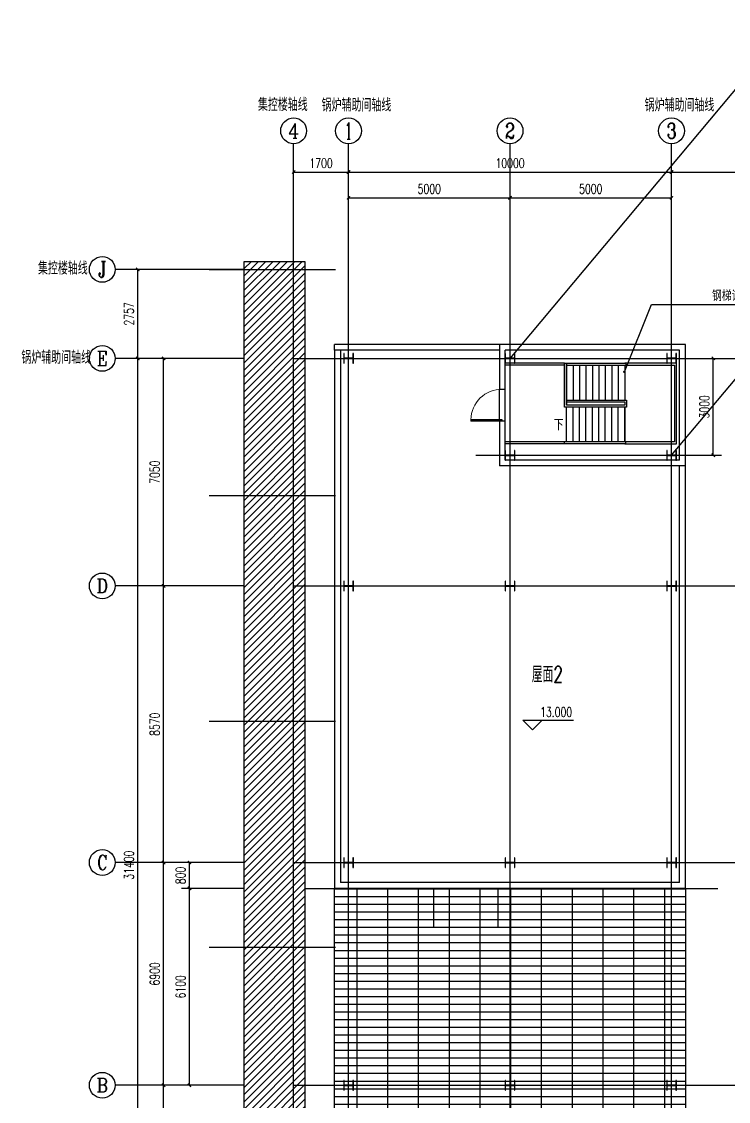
# Model space of a CAD drawing. Extents: x 32557 to 180454, y 33555 to 87700.
# Drawn here: x 141062 to 162945, y 52708 to 86164 of the extents above; entities that cross this region are included whole.
import ezdxf
from ezdxf.enums import TextEntityAlignment as Align

# ---------------------------------------------------------------- set-up
doc = ezdxf.new("R2010")
doc.units = 0
doc.header["$LTSCALE"] = 1000
doc.header["$MEASUREMENT"] = 0
for name, color, linetype in [('AXIS', 3, 'Continuous'), ('AXIS_TEXT', 7, 'Continuous'), ('COLUMN', 9, 'Continuous'), ('DIM_ELEV', 3, 'Continuous'), ('DIM_LEAD', 3, 'Continuous'), ('DIM_SYMB', 3, 'Continuous'), ('DOTE', 1, 'Continuous'), ('PUB_DIM', 3, 'Continuous'), ('PUB_TEXT', 7, 'Continuous'), ('STAIR', 2, 'Continuous'), ('TEXT', 62, 'Continuous'), ('WALL', 9, 'Continuous'), ('WALL-PARAPET', 6, 'Continuous'), ('WINDOW', 4, 'Continuous')]:
    doc.layers.add(name, color=color, linetype=linetype)
doc.styles.add('_TCH_AXIS', font='COMPLEX', dxfattribs={"bigfont": 'GBCBIG'})
doc.styles.add('_TCH_DIM', font='SIMPLEX', dxfattribs={"bigfont": 'GBCBIG'})
doc.styles.add('_TCH_DIM_T3', font='SIMPLEX', dxfattribs={"width": 0.705882, "bigfont": 'GBCBIG'})
doc.styles.add('COMPLEX', font='COMPLEX')
doc.styles.get("Standard").update_dxf_attribs({"font": 'gbenor.shx', "bigfont": 'gbcbig.shx'})
doc.dimstyles.new('_TCH_ARCH&&100', dxfattribs={"dimtxt": 297.5, "dimasz": 100, "dimexe": 250, "dimexo": 300, "dimgap": 126.25, "dimtad": 1, "dimdec": 0, "dimzin": 0, "dimdsep": 46, "dimtxsty": '_TCH_DIM_T3', "dimblk": 'ARCHTICK', "dimcen": 0.09, "dimclrt": 7, "dimazin": 2, "dimtfac": 1, "dimtdec": 0, "dimtix": 1, "dimtmove": 2, "dimatfit": 3, "dimfxl": 0, "dimtolj": 1, "dimtzin": 0, "dimarcsym": 0})

# ---------------------------------------------------------------- blocks, each defined once
blk = doc.blocks.new('_ArchTick')
at = {"color": 0, "linetype": 'ByBlock', "const_width": 0.4}
blk.add_lwpolyline([(-0.5, -0.5), (0.5, 0.5)], dxfattribs=at)
blk = doc.blocks.new('*D9')
at = {"layer": 'Defpoints', "color": 0, "transparency": 16777216}
for p in [(161614, 75729), (162478, 75729), (161614, 72729)]:
    blk.add_point(p, dxfattribs=at)
at = {"layer": 'PUB_DIM', "color": 0, "lineweight": -2, "transparency": 16777216}
for p, q in [((161914, 75729), (162728, 75729)), ((162478, 72729), (162478, 75729)), ((161914, 72729), (162728, 72729))]:
    blk.add_line(p, q, dxfattribs=at)
at = {"layer": 'PUB_DIM', "color": 0, "lineweight": -2, "transparency": 16777216, "xscale": 100, "yscale": 100, "zscale": 100}
for p, rotation in [((162478, 75729), 90), ((162478, 72729), 270)]:
    blk.add_blockref('_ArchTick', p, dxfattribs=dict(at, rotation=rotation))
at = {"layer": 'PUB_DIM', "color": 7, "transparency": 16777216, "insert": (162203, 74229), "char_height": 297.5, "attachment_point": 5, "rotation": 90, "style": '_TCH_DIM_T3'}
blk.add_mtext('\\A1;3000', dxfattribs=at)
blk = doc.blocks.new('*D16')
at = {"layer": 'AXIS', "color": 0, "lineweight": -2, "transparency": 16777216}
for p, q in [((147919, 59309), (146009, 59309)), ((146259, 53209), (146259, 59309)), ((147919, 53209), (146009, 53209))]:
    blk.add_line(p, q, dxfattribs=at)
at = {"layer": 'Defpoints', "color": 0, "transparency": 16777216}
for p in [(146259, 59309), (148219, 59309), (148219, 53209)]:
    blk.add_point(p, dxfattribs=at)
at = {"layer": 'AXIS', "color": 0, "lineweight": -2, "transparency": 16777216, "xscale": 100, "yscale": 100, "zscale": 100}
for p, rotation in [((146259, 59309), 90), ((146259, 53209), 270)]:
    blk.add_blockref('_ArchTick', p, dxfattribs=dict(at, rotation=rotation))
at = {"layer": 'AXIS', "color": 7, "transparency": 16777216, "insert": (145984, 56259), "char_height": 297.5, "attachment_point": 5, "rotation": 90, "style": '_TCH_DIM_T3'}
blk.add_mtext('\\A1;6100', dxfattribs=at)
blk = doc.blocks.new('*D17')
at = {"layer": 'AXIS', "color": 0, "lineweight": -2, "transparency": 16777216}
for p, q in [((147919, 60109), (146009, 60109)), ((146259, 59309), (146259, 60109)), ((147919, 59309), (146009, 59309))]:
    blk.add_line(p, q, dxfattribs=at)
at = {"layer": 'Defpoints', "color": 0, "transparency": 16777216}
for p in [(146259, 60109), (148219, 60109), (148219, 59309)]:
    blk.add_point(p, dxfattribs=at)
at = {"layer": 'AXIS', "color": 0, "lineweight": -2, "transparency": 16777216, "xscale": 100, "yscale": 100, "zscale": 100}
for p, rotation in [((146259, 60109), 90), ((146259, 59309), 270)]:
    blk.add_blockref('_ArchTick', p, dxfattribs=dict(at, rotation=rotation))
at = {"layer": 'AXIS', "color": 7, "transparency": 16777216, "insert": (145984, 59709), "char_height": 297.5, "attachment_point": 5, "rotation": 90, "style": '_TCH_DIM_T3'}
blk.add_mtext('\\A1;800', dxfattribs=at)
blk = doc.blocks.new('*D19')
at = {"layer": 'Defpoints', "color": 0, "transparency": 16777216}
for p in [(151184, 81503), (149484, 79875), (151184, 79875)]:
    blk.add_point(p, dxfattribs=at)
at = {"layer": 'PUB_DIM', "color": 0, "lineweight": -2, "transparency": 16777216}
for p, q in [((149484, 80175), (149484, 81753)), ((151184, 80175), (151184, 81753)), ((149484, 81503), (151184, 81503))]:
    blk.add_line(p, q, dxfattribs=at)
at = {"layer": 'PUB_DIM', "color": 0, "lineweight": -2, "transparency": 16777216, "xscale": 100, "yscale": 100, "zscale": 100, "rotation": 180}
blk.add_blockref('_ArchTick', (149484, 81503), dxfattribs=at)
at = {"layer": 'PUB_DIM', "color": 0, "lineweight": -2, "transparency": 16777216, "xscale": 100, "yscale": 100, "zscale": 100}
blk.add_blockref('_ArchTick', (151184, 81503), dxfattribs=at)
at = {"layer": 'PUB_DIM', "color": 7, "transparency": 16777216, "insert": (150334, 81778), "char_height": 297.5, "attachment_point": 5, "style": '_TCH_DIM_T3'}
blk.add_mtext('\\A1;1700', dxfattribs=at)
blk = doc.blocks.new('*D20')
at = {"layer": 'Defpoints', "color": 0, "transparency": 16777216}
for p in [(161184, 81503), (151184, 79875), (161184, 79875)]:
    blk.add_point(p, dxfattribs=at)
at = {"layer": 'PUB_DIM', "color": 0, "lineweight": -2, "transparency": 16777216}
for p, q in [((151184, 80175), (151184, 81753)), ((161184, 80175), (161184, 81753)), ((151184, 81503), (161184, 81503))]:
    blk.add_line(p, q, dxfattribs=at)
at = {"layer": 'PUB_DIM', "color": 0, "lineweight": -2, "transparency": 16777216, "xscale": 100, "yscale": 100, "zscale": 100, "rotation": 180}
blk.add_blockref('_ArchTick', (151184, 81503), dxfattribs=at)
at = {"layer": 'PUB_DIM', "color": 0, "lineweight": -2, "transparency": 16777216, "xscale": 100, "yscale": 100, "zscale": 100}
blk.add_blockref('_ArchTick', (161184, 81503), dxfattribs=at)
at = {"layer": 'PUB_DIM', "color": 7, "transparency": 16777216, "insert": (156184, 81778), "char_height": 297.5, "attachment_point": 5, "style": '_TCH_DIM_T3'}
blk.add_mtext('\\A1;10000', dxfattribs=at)
blk = doc.blocks.new('*D21')
at = {"layer": 'Defpoints', "color": 0, "transparency": 16777216}
for p in [(171584, 81503), (161184, 79875), (171584, 79875)]:
    blk.add_point(p, dxfattribs=at)
at = {"layer": 'PUB_DIM', "color": 0, "lineweight": -2, "transparency": 16777216}
for p, q in [((161184, 80175), (161184, 81753)), ((171584, 80175), (171584, 81753)), ((161184, 81503), (171584, 81503))]:
    blk.add_line(p, q, dxfattribs=at)
at = {"layer": 'PUB_DIM', "color": 0, "lineweight": -2, "transparency": 16777216, "xscale": 100, "yscale": 100, "zscale": 100, "rotation": 180}
blk.add_blockref('_ArchTick', (161184, 81503), dxfattribs=at)
at = {"layer": 'PUB_DIM', "color": 0, "lineweight": -2, "transparency": 16777216, "xscale": 100, "yscale": 100, "zscale": 100}
blk.add_blockref('_ArchTick', (171584, 81503), dxfattribs=at)
at = {"layer": 'PUB_DIM', "color": 7, "transparency": 16777216, "insert": (166384, 81778), "char_height": 297.5, "attachment_point": 5, "style": '_TCH_DIM_T3'}
blk.add_mtext('\\A1;10400', dxfattribs=at)
blk = doc.blocks.new('*D22')
at = {"layer": 'Defpoints', "color": 0, "transparency": 16777216}
for p in [(156184, 80703), (151184, 78575), (156184, 78575)]:
    blk.add_point(p, dxfattribs=at)
at = {"layer": 'PUB_DIM', "color": 0, "lineweight": -2, "transparency": 16777216}
for p, q in [((151184, 78875), (151184, 80953)), ((151184, 80703), (156184, 80703)), ((156184, 78875), (156184, 80953))]:
    blk.add_line(p, q, dxfattribs=at)
at = {"layer": 'PUB_DIM', "color": 0, "lineweight": -2, "transparency": 16777216, "xscale": 100, "yscale": 100, "zscale": 100, "rotation": 180}
blk.add_blockref('_ArchTick', (151184, 80703), dxfattribs=at)
at = {"layer": 'PUB_DIM', "color": 0, "lineweight": -2, "transparency": 16777216, "xscale": 100, "yscale": 100, "zscale": 100}
blk.add_blockref('_ArchTick', (156184, 80703), dxfattribs=at)
at = {"layer": 'PUB_DIM', "color": 7, "transparency": 16777216, "insert": (153684, 80978), "char_height": 297.5, "attachment_point": 5, "style": '_TCH_DIM_T3'}
blk.add_mtext('\\A1;5000', dxfattribs=at)
blk = doc.blocks.new('*D23')
at = {"layer": 'Defpoints', "color": 0, "transparency": 16777216}
for p in [(161184, 80703), (156184, 78575), (161184, 78575)]:
    blk.add_point(p, dxfattribs=at)
at = {"layer": 'PUB_DIM', "color": 0, "lineweight": -2, "transparency": 16777216}
for p, q in [((156184, 78875), (156184, 80953)), ((156184, 80703), (161184, 80703)), ((161184, 78875), (161184, 80953))]:
    blk.add_line(p, q, dxfattribs=at)
at = {"layer": 'PUB_DIM', "color": 0, "lineweight": -2, "transparency": 16777216, "xscale": 100, "yscale": 100, "zscale": 100, "rotation": 180}
blk.add_blockref('_ArchTick', (156184, 80703), dxfattribs=at)
at = {"layer": 'PUB_DIM', "color": 0, "lineweight": -2, "transparency": 16777216, "xscale": 100, "yscale": 100, "zscale": 100}
blk.add_blockref('_ArchTick', (161184, 80703), dxfattribs=at)
at = {"layer": 'PUB_DIM', "color": 7, "transparency": 16777216, "insert": (158684, 80978), "char_height": 297.5, "attachment_point": 5, "style": '_TCH_DIM_T3'}
blk.add_mtext('\\A1;5000', dxfattribs=at)
blk = doc.blocks.new('*D24')
at = {"layer": 'AXIS', "color": 0, "lineweight": -2, "transparency": 16777216}
for p, q in [((147659, 53209), (145209, 53209)), ((145459, 44329), (145459, 53209)), ((147659, 44329), (145209, 44329))]:
    blk.add_line(p, q, dxfattribs=at)
at = {"layer": 'Defpoints', "color": 0, "transparency": 16777216}
for p in [(145459, 53209), (147959, 53209), (147959, 44329)]:
    blk.add_point(p, dxfattribs=at)
at = {"layer": 'AXIS', "color": 0, "lineweight": -2, "transparency": 16777216, "xscale": 100, "yscale": 100, "zscale": 100}
for p, rotation in [((145459, 53209), 90), ((145459, 44329), 270)]:
    blk.add_blockref('_ArchTick', p, dxfattribs=dict(at, rotation=rotation))
at = {"layer": 'AXIS', "color": 7, "transparency": 16777216, "insert": (145184, 48769), "char_height": 297.5, "attachment_point": 5, "rotation": 90, "style": '_TCH_DIM_T3'}
blk.add_mtext('\\A1;8880', dxfattribs=at)
blk = doc.blocks.new('*D25')
at = {"layer": 'AXIS', "color": 0, "lineweight": -2, "transparency": 16777216}
for p, q in [((147659, 60109), (145209, 60109)), ((145459, 53209), (145459, 60109)), ((147659, 53209), (145209, 53209))]:
    blk.add_line(p, q, dxfattribs=at)
at = {"layer": 'Defpoints', "color": 0, "transparency": 16777216}
for p in [(145459, 60109), (147959, 60109), (147959, 53209)]:
    blk.add_point(p, dxfattribs=at)
at = {"layer": 'AXIS', "color": 0, "lineweight": -2, "transparency": 16777216, "xscale": 100, "yscale": 100, "zscale": 100}
for p, rotation in [((145459, 60109), 90), ((145459, 53209), 270)]:
    blk.add_blockref('_ArchTick', p, dxfattribs=dict(at, rotation=rotation))
at = {"layer": 'AXIS', "color": 7, "transparency": 16777216, "insert": (145184, 56659), "char_height": 297.5, "attachment_point": 5, "rotation": 90, "style": '_TCH_DIM_T3'}
blk.add_mtext('\\A1;6900', dxfattribs=at)
blk = doc.blocks.new('*D26')
at = {"layer": 'AXIS', "color": 0, "lineweight": -2, "transparency": 16777216}
for p, q in [((147659, 68679), (145209, 68679)), ((145459, 60109), (145459, 68679)), ((147659, 60109), (145209, 60109))]:
    blk.add_line(p, q, dxfattribs=at)
at = {"layer": 'Defpoints', "color": 0, "transparency": 16777216}
for p in [(145459, 68679), (147959, 68679), (147959, 60109)]:
    blk.add_point(p, dxfattribs=at)
at = {"layer": 'AXIS', "color": 0, "lineweight": -2, "transparency": 16777216, "xscale": 100, "yscale": 100, "zscale": 100}
for p, rotation in [((145459, 68679), 90), ((145459, 60109), 270)]:
    blk.add_blockref('_ArchTick', p, dxfattribs=dict(at, rotation=rotation))
at = {"layer": 'AXIS', "color": 7, "transparency": 16777216, "insert": (145184, 64394), "char_height": 297.5, "attachment_point": 5, "rotation": 90, "style": '_TCH_DIM_T3'}
blk.add_mtext('\\A1;8570', dxfattribs=at)
blk = doc.blocks.new('*D27')
at = {"layer": 'AXIS', "color": 0, "lineweight": -2, "transparency": 16777216}
for p, q in [((147659, 75729), (145209, 75729)), ((145459, 68679), (145459, 75729)), ((147659, 68679), (145209, 68679))]:
    blk.add_line(p, q, dxfattribs=at)
at = {"layer": 'Defpoints', "color": 0, "transparency": 16777216}
for p in [(145459, 75729), (147959, 75729), (147959, 68679)]:
    blk.add_point(p, dxfattribs=at)
at = {"layer": 'AXIS', "color": 0, "lineweight": -2, "transparency": 16777216, "xscale": 100, "yscale": 100, "zscale": 100}
for p, rotation in [((145459, 75729), 90), ((145459, 68679), 270)]:
    blk.add_blockref('_ArchTick', p, dxfattribs=dict(at, rotation=rotation))
at = {"layer": 'AXIS', "color": 7, "transparency": 16777216, "insert": (145184, 72204), "char_height": 297.5, "attachment_point": 5, "rotation": 90, "style": '_TCH_DIM_T3'}
blk.add_mtext('\\A1;7050', dxfattribs=at)
blk = doc.blocks.new('*D29')
at = {"layer": 'AXIS', "color": 0, "lineweight": -2, "transparency": 16777216}
for p, q in [((147659, 75729), (144409, 75729)), ((144659, 44329), (144659, 75729)), ((147659, 44329), (144409, 44329))]:
    blk.add_line(p, q, dxfattribs=at)
at = {"layer": 'Defpoints', "color": 0, "transparency": 16777216}
for p in [(144659, 75729), (147959, 75729), (147959, 44329)]:
    blk.add_point(p, dxfattribs=at)
at = {"layer": 'AXIS', "color": 0, "lineweight": -2, "transparency": 16777216, "xscale": 100, "yscale": 100, "zscale": 100}
for p, rotation in [((144659, 75729), 90), ((144659, 44329), 270)]:
    blk.add_blockref('_ArchTick', p, dxfattribs=dict(at, rotation=rotation))
at = {"layer": 'AXIS', "color": 7, "transparency": 16777216, "insert": (144384, 60029), "char_height": 297.5, "attachment_point": 5, "rotation": 90, "style": '_TCH_DIM_T3'}
blk.add_mtext('\\A1;31400', dxfattribs=at)
blk = doc.blocks.new('*D30')
at = {"layer": 'AXIS', "color": 0, "lineweight": -2, "transparency": 16777216}
for p, q in [((147659, 78486), (144409, 78486)), ((144659, 75729), (144659, 78486)), ((147659, 75729), (144409, 75729))]:
    blk.add_line(p, q, dxfattribs=at)
at = {"layer": 'Defpoints', "color": 0, "transparency": 16777216}
for p in [(144659, 78486), (147959, 78486), (147959, 75729)]:
    blk.add_point(p, dxfattribs=at)
at = {"layer": 'AXIS', "color": 0, "lineweight": -2, "transparency": 16777216, "xscale": 100, "yscale": 100, "zscale": 100}
for p, rotation in [((144659, 78486), 90), ((144659, 75729), 270)]:
    blk.add_blockref('_ArchTick', p, dxfattribs=dict(at, rotation=rotation))
at = {"layer": 'AXIS', "color": 7, "transparency": 16777216, "insert": (144384, 77108), "char_height": 297.5, "attachment_point": 5, "rotation": 90, "style": '_TCH_DIM_T3'}
blk.add_mtext('\\A1;2757', dxfattribs=at)
blk = doc.blocks.new('_AXISO')
blk.add_circle((0, 0), 0.5)
at = {"layer": 'AXIS_TEXT', "style": 'COMPLEX', "width": 1.041667}
blk.add_attdef('A', text='', height=0.56, dxfattribs=at).set_placement((-0.25, -0.28), (0.25, -0.28), align=Align.FIT)
blk = doc.blocks.new('$DorLib2D$00000001')
for p, q in [((0.45, 0.975), (0.5, 0.975)), ((0.45, 0), (0.45, 0.975)), ((0.5, 0), (0.5, 0.975)), ((0.5, 0), (0.45, 0))]:
    blk.add_line(p, q)
at = {"lineweight": 13}
blk.add_arc((0.475, 0), 0.975, 91.4693, 180, dxfattribs=at)

msp = doc.modelspace()

# ---------------------------------------------------------------- hatches: boundary and pattern name
at = {"layer": 'COLUMN'}
h = msp.add_hatch(dxfattribs=at)
h.set_pattern_fill('ANSI31', color=256, scale=100)
h.set_pattern_definition([(45, (108504.79, 0), (-112.2532, 112.2532), [])])
h.paths.add_polyline_path([(147952.4, 78736.1), (149834.5, 78736.1), (149834.5, 37467), (147952.4, 37467)])
at = {"layer": 'STAIR'}
h = msp.add_hatch(dxfattribs=at)
h.set_pattern_fill('GRATE', color=251, scale=300)
h.set_pattern_definition([(0, (0, 0), (0, 238.125), []), (90, (0, 0), (-952.5, 6e-14), [])])
h.paths.add_polyline_path([(150754.5, 59309.1), (161614.5, 59309.1), (161614.5, 43899.1), (150754.5, 43899.1)])

# ---------------------------------------------------------------- linework, layer by layer
at = {"layer": 'AXIS'}
for p, q in [((149484.5, 79695.8), (149484.5, 82380)), ((151184.5, 79695.8), (151184.5, 82380)), ((156184.5, 79695.8), (156184.5, 82380)), ((161184.5, 79695.8), (161184.5, 82380)), ((147959.5, 78486.1), (143959.5, 78486.1)), ((147959.5, 75729.1), (143959.5, 75729.1)), ((147959.5, 68679.1), (143959.5, 68679.1)), ((147959.5, 60109.1), (143959.5, 60109.1)), ((147959.5, 53209.1), (143959.5, 53209.1))]:
    msp.add_line(p, q, dxfattribs=at)
at = {"layer": 'COLUMN'}
for p, q in [((151048.5, 75879.1), (151034.5, 75879.1)), ((151034.5, 75879.1), (151034.5, 75579.1)), ((151048.5, 75738.1), (151048.5, 75879.1)), ((151048.5, 75579.1), (151048.5, 75720.1)), ((151315.5, 75733.1), (151053.5, 75733.1)), ((151053.5, 75725.1), (151315.5, 75725.1)), ((151320.5, 75879.1), (151320.5, 75738.1)), ((151334.5, 75879.1), (151320.5, 75879.1)), ((151320.5, 75720.1), (151320.5, 75579.1)), ((151334.5, 75579.1), (151334.5, 75879.1)), ((156048.5, 75879.1), (156034.5, 75879.1)), ((156034.5, 75879.1), (156034.5, 75579.1)), ((156048.5, 75738.1), (156048.5, 75879.1)), ((156048.5, 75579.1), (156048.5, 75720.1)), ((156315.5, 75733.1), (156053.5, 75733.1)), ((156053.5, 75725.1), (156315.5, 75725.1)), ((156320.5, 75879.1), (156320.5, 75738.1)), ((156334.5, 75879.1), (156320.5, 75879.1)), ((156320.5, 75720.1), (156320.5, 75579.1)), ((156334.5, 75579.1), (156334.5, 75879.1)), ((161048.5, 75879.1), (161034.5, 75879.1)), ((161034.5, 75879.1), (161034.5, 75579.1)), ((161048.5, 75738.1), (161048.5, 75879.1)), ((161048.5, 75579.1), (161048.5, 75720.1)), ((161315.5, 75733.1), (161053.5, 75733.1)), ((161053.5, 75725.1), (161315.5, 75725.1)), ((161320.5, 75879.1), (161320.5, 75738.1)), ((161334.5, 75879.1), (161320.5, 75879.1)), ((161320.5, 75720.1), (161320.5, 75579.1)), ((161334.5, 75579.1), (161334.5, 75879.1)), ((151034.5, 75579.1), (151048.5, 75579.1)), ((151320.5, 75579.1), (151334.5, 75579.1)), ((156034.5, 75579.1), (156048.5, 75579.1)), ((156320.5, 75579.1), (156334.5, 75579.1)), ((161034.5, 75579.1), (161048.5, 75579.1)), ((161320.5, 75579.1), (161334.5, 75579.1)), ((156048.5, 72879.1), (156034.5, 72879.1)), ((156034.5, 72879.1), (156034.5, 72579.1)), ((156048.5, 72738.1), (156048.5, 72879.1)), ((156048.5, 72579.1), (156048.5, 72720.1)), ((156315.5, 72733.1), (156053.5, 72733.1)), ((156053.5, 72725.1), (156315.5, 72725.1)), ((156320.5, 72879.1), (156320.5, 72738.1)), ((156334.5, 72879.1), (156320.5, 72879.1)), ((156320.5, 72720.1), (156320.5, 72579.1)), ((156334.5, 72579.1), (156334.5, 72879.1)), ((161048.5, 72879.1), (161034.5, 72879.1)), ((161034.5, 72879.1), (161034.5, 72579.1)), ((161048.5, 72738.1), (161048.5, 72879.1)), ((161048.5, 72579.1), (161048.5, 72720.1)), ((161315.5, 72733.1), (161053.5, 72733.1)), ((161053.5, 72725.1), (161315.5, 72725.1)), ((161320.5, 72879.1), (161320.5, 72738.1)), ((161334.5, 72879.1), (161320.5, 72879.1)), ((161320.5, 72720.1), (161320.5, 72579.1)), ((161334.5, 72579.1), (161334.5, 72879.1)), ((156034.5, 72579.1), (156048.5, 72579.1)), ((156320.5, 72579.1), (156334.5, 72579.1)), ((161034.5, 72579.1), (161048.5, 72579.1)), ((161320.5, 72579.1), (161334.5, 72579.1)), ((151048.5, 68829.1), (151034.5, 68829.1)), ((151034.5, 68829.1), (151034.5, 68529.1)), ((151048.5, 68688.1), (151048.5, 68829.1)), ((151048.5, 68529.1), (151048.5, 68670.1)), ((151315.5, 68683.1), (151053.5, 68683.1)), ((151053.5, 68675.1), (151315.5, 68675.1)), ((151320.5, 68829.1), (151320.5, 68688.1)), ((151334.5, 68829.1), (151320.5, 68829.1)), ((151320.5, 68670.1), (151320.5, 68529.1)), ((151334.5, 68529.1), (151334.5, 68829.1)), ((156048.5, 68829.1), (156034.5, 68829.1)), ((156034.5, 68829.1), (156034.5, 68529.1)), ((156048.5, 68688.1), (156048.5, 68829.1)), ((156048.5, 68529.1), (156048.5, 68670.1)), ((156315.5, 68683.1), (156053.5, 68683.1)), ((156053.5, 68675.1), (156315.5, 68675.1)), ((156320.5, 68829.1), (156320.5, 68688.1)), ((156334.5, 68829.1), (156320.5, 68829.1)), ((156320.5, 68670.1), (156320.5, 68529.1)), ((156334.5, 68529.1), (156334.5, 68829.1)), ((161048.5, 68829.1), (161034.5, 68829.1)), ((161034.5, 68829.1), (161034.5, 68529.1)), ((161048.5, 68688.1), (161048.5, 68829.1)), ((161048.5, 68529.1), (161048.5, 68670.1)), ((161315.5, 68683.1), (161053.5, 68683.1)), ((161053.5, 68675.1), (161315.5, 68675.1)), ((161320.5, 68829.1), (161320.5, 68688.1)), ((161334.5, 68829.1), (161320.5, 68829.1)), ((161320.5, 68670.1), (161320.5, 68529.1)), ((161334.5, 68529.1), (161334.5, 68829.1)), ((151034.5, 68529.1), (151048.5, 68529.1)), ((151320.5, 68529.1), (151334.5, 68529.1)), ((156034.5, 68529.1), (156048.5, 68529.1)), ((156320.5, 68529.1), (156334.5, 68529.1)), ((161034.5, 68529.1), (161048.5, 68529.1)), ((161320.5, 68529.1), (161334.5, 68529.1)), ((151048.5, 60259.1), (151034.5, 60259.1)), ((151034.5, 60259.1), (151034.5, 59959.1)), ((151048.5, 60118.1), (151048.5, 60259.1)), ((151320.5, 60259.1), (151320.5, 60118.1)), ((151334.5, 60259.1), (151320.5, 60259.1)), ((151334.5, 59959.1), (151334.5, 60259.1)), ((156048.5, 60259.1), (156034.5, 60259.1)), ((156034.5, 60259.1), (156034.5, 59959.1)), ((156048.5, 60118.1), (156048.5, 60259.1)), ((156320.5, 60259.1), (156320.5, 60118.1)), ((156334.5, 60259.1), (156320.5, 60259.1)), ((156334.5, 59959.1), (156334.5, 60259.1)), ((161048.5, 60259.1), (161034.5, 60259.1)), ((161034.5, 60259.1), (161034.5, 59959.1)), ((161048.5, 60118.1), (161048.5, 60259.1)), ((161320.5, 60259.1), (161320.5, 60118.1)), ((161334.5, 60259.1), (161320.5, 60259.1)), ((161334.5, 59959.1), (161334.5, 60259.1)), ((151034.5, 59959.1), (151048.5, 59959.1)), ((151048.5, 59959.1), (151048.5, 60100.1)), ((151315.5, 60113.1), (151053.5, 60113.1)), ((151053.5, 60105.1), (151315.5, 60105.1)), ((151320.5, 60100.1), (151320.5, 59959.1)), ((151320.5, 59959.1), (151334.5, 59959.1)), ((156034.5, 59959.1), (156048.5, 59959.1)), ((156048.5, 59959.1), (156048.5, 60100.1)), ((156315.5, 60113.1), (156053.5, 60113.1)), ((156053.5, 60105.1), (156315.5, 60105.1)), ((156320.5, 60100.1), (156320.5, 59959.1)), ((156320.5, 59959.1), (156334.5, 59959.1)), ((161034.5, 59959.1), (161048.5, 59959.1)), ((161048.5, 59959.1), (161048.5, 60100.1)), ((161315.5, 60113.1), (161053.5, 60113.1)), ((161053.5, 60105.1), (161315.5, 60105.1)), ((161320.5, 60100.1), (161320.5, 59959.1)), ((161320.5, 59959.1), (161334.5, 59959.1)), ((151048.5, 53359.1), (151034.5, 53359.1)), ((151034.5, 53359.1), (151034.5, 53059.1)), ((151048.5, 53218.1), (151048.5, 53359.1)), ((151048.5, 53059.1), (151048.5, 53200.1)), ((151315.5, 53213.1), (151053.5, 53213.1)), ((151053.5, 53205.1), (151315.5, 53205.1)), ((151320.5, 53359.1), (151320.5, 53218.1)), ((151334.5, 53359.1), (151320.5, 53359.1)), ((151320.5, 53200.1), (151320.5, 53059.1)), ((151334.5, 53059.1), (151334.5, 53359.1)), ((156048.5, 53359.1), (156034.5, 53359.1)), ((156034.5, 53359.1), (156034.5, 53059.1)), ((156048.5, 53218.1), (156048.5, 53359.1)), ((156048.5, 53059.1), (156048.5, 53200.1)), ((156315.5, 53213.1), (156053.5, 53213.1)), ((156053.5, 53205.1), (156315.5, 53205.1)), ((156320.5, 53359.1), (156320.5, 53218.1)), ((156334.5, 53359.1), (156320.5, 53359.1)), ((156320.5, 53200.1), (156320.5, 53059.1)), ((156334.5, 53059.1), (156334.5, 53359.1)), ((161048.5, 53359.1), (161034.5, 53359.1)), ((161034.5, 53359.1), (161034.5, 53059.1)), ((161048.5, 53218.1), (161048.5, 53359.1)), ((161048.5, 53059.1), (161048.5, 53200.1)), ((161315.5, 53213.1), (161053.5, 53213.1)), ((161053.5, 53205.1), (161315.5, 53205.1)), ((161320.5, 53359.1), (161320.5, 53218.1)), ((161334.5, 53359.1), (161320.5, 53359.1)), ((161320.5, 53200.1), (161320.5, 53059.1)), ((161334.5, 53059.1), (161334.5, 53359.1)), ((151034.5, 53059.1), (151048.5, 53059.1)), ((151320.5, 53059.1), (151334.5, 53059.1)), ((156034.5, 53059.1), (156048.5, 53059.1)), ((156320.5, 53059.1), (156334.5, 53059.1)), ((161034.5, 53059.1), (161048.5, 53059.1)), ((161320.5, 53059.1), (161334.5, 53059.1))]:
    msp.add_line(p, q, dxfattribs=at)
for centre, start, end in [((151053.5, 75738.1), 180, 270), ((151053.5, 75720.1), 90, 180), ((151315.5, 75738.1), 270, 0), ((151315.5, 75720.1), 0, 90), ((156053.5, 75738.1), 180, 270), ((156053.5, 75720.1), 90, 180), ((156315.5, 75738.1), 270, 0), ((156315.5, 75720.1), 0, 90), ((161053.5, 75738.1), 180, 270), ((161053.5, 75720.1), 90, 180), ((161315.5, 75738.1), 270, 0), ((161315.5, 75720.1), 0, 90), ((156053.5, 72738.1), 180, 270), ((156053.5, 72720.1), 90, 180), ((156315.5, 72738.1), 270, 0), ((156315.5, 72720.1), 0, 90), ((161053.5, 72738.1), 180, 270), ((161053.5, 72720.1), 90, 180), ((161315.5, 72738.1), 270, 0), ((161315.5, 72720.1), 0, 90), ((151053.5, 68688.1), 180, 270), ((151053.5, 68670.1), 90, 180), ((151315.5, 68688.1), 270, 0), ((151315.5, 68670.1), 0, 90), ((156053.5, 68688.1), 180, 270), ((156053.5, 68670.1), 90, 180), ((156315.5, 68688.1), 270, 0), ((156315.5, 68670.1), 0, 90), ((161053.5, 68688.1), 180, 270), ((161053.5, 68670.1), 90, 180), ((161315.5, 68688.1), 270, 0), ((161315.5, 68670.1), 0, 90), ((151053.5, 60118.1), 180, 270), ((151053.5, 60100.1), 90, 180), ((151315.5, 60118.1), 270, 0), ((151315.5, 60100.1), 0, 90), ((156053.5, 60118.1), 180, 270), ((156053.5, 60100.1), 90, 180), ((156315.5, 60118.1), 270, 0), ((156315.5, 60100.1), 0, 90), ((161053.5, 60118.1), 180, 270), ((161053.5, 60100.1), 90, 180), ((161315.5, 60118.1), 270, 0), ((161315.5, 60100.1), 0, 90), ((151053.5, 53218.1), 180, 270), ((151053.5, 53200.1), 90, 180), ((151315.5, 53218.1), 270, 0), ((151315.5, 53200.1), 0, 90), ((156053.5, 53218.1), 180, 270), ((156053.5, 53200.1), 90, 180), ((156315.5, 53218.1), 270, 0), ((156315.5, 53200.1), 0, 90), ((161053.5, 53218.1), 180, 270), ((161053.5, 53200.1), 90, 180), ((161315.5, 53218.1), 270, 0), ((161315.5, 53200.1), 0, 90)]:
    msp.add_arc(centre, 5, start, end, dxfattribs=at)
at = {"layer": 'DIM_ELEV'}
for p, q in [((156881.9, 64218.8), (156581.9, 64518.8)), ((156581.9, 64518.8), (158146.9, 64518.8)), ((156881.9, 64218.8), (157181.9, 64518.8))]:
    msp.add_line(p, q, dxfattribs=at)
at = {"layer": 'DIM_LEAD'}
for p, q in [((159724.8, 75313.6), (160566.5, 77398.6)), ((160566.5, 77398.6), (164468.3, 77398.6))]:
    msp.add_line(p, q, dxfattribs=at)
at = {"layer": 'DIM_LEAD', "const_width": 40}
msp.add_lwpolyline([(159717.3, 75295.1, 1), (159732.3, 75332.2, 1)], format="xyb", close=True, dxfattribs=at)
at = {"layer": 'DIM_SYMB'}
msp.add_lwpolyline([(157834.5, 73679.1, 0, 0, 0), (160534.5, 73679.1, 0, 0, 0), (160534.5, 74979.1, 0, 0, 0), (158334.5, 74979.1, 80, 0, 0), (158034.5, 74979.1, 0, 0, 0)], format="xyseb", dxfattribs=at)
at = {"layer": 'DOTE'}
for p, q in [((156184.5, 75729.1), (164918.5, 86163.9)), ((161184.5, 72729.1), (169918.5, 83163.9)), ((146870.2, 78486.1), (150784.5, 78486.1)), ((149484.5, 75729.1), (178184.4, 75729.1)), ((155121, 72729.1), (162615.7, 72729.1)), ((146870.2, 71486.1), (150784.5, 71486.1)), ((149484.5, 68679.1), (163184.5, 68679.1)), ((146870.2, 64486.1), (150784.5, 64486.1)), ((149484.5, 60109.1), (163184.5, 60109.1)), ((149834.5, 59309.1), (162615.7, 59309.1)), ((146870.2, 57486.1), (150784.5, 57486.1)), ((149484.5, 53209.1), (163184.5, 53209.1))]:
    msp.add_line(p, q, dxfattribs=at)
for points in [[(149484.5, 37467), (149484.5, 80486.1)], [(151184.5, 37467), (151184.5, 80486.1)], [(156184.5, 43329.1), (156184.5, 80486.1)], [(161184.5, 43329.1), (161184.5, 80486.1)]]:
    msp.add_lwpolyline(points, dxfattribs=at)
at = {"layer": 'STAIR'}
for p, q in [((157874.5, 75579.1), (156034.5, 75579.1)), ((157874.5, 75519.1), (156034.5, 75519.1)), ((157874.5, 74219.1), (157874.5, 75579.1)), ((157874.5, 75579.1), (157934.5, 75579.1)), ((157934.5, 75579.1), (159734.5, 75579.1)), ((157934.5, 75579.1), (157934.5, 75519.1)), ((157934.5, 74279.1), (157934.5, 75579.1)), ((157934.5, 75579.1), (159764.5, 75579.1)), ((157934.5, 75579.1), (157934.5, 75519.1)), ((157934.5, 75519.1), (157934.5, 74439.1)), ((157934.5, 75519.1), (159764.5, 75519.1)), ((158134.5, 75519.1), (158134.5, 74439.1)), ((158334.5, 75519.1), (158334.5, 74439.1)), ((158534.5, 75519.1), (158534.5, 74439.1)), ((158734.5, 75519.1), (158734.5, 74439.1)), ((158934.5, 75519.1), (158934.5, 74439.1)), ((159134.5, 75519.1), (159134.5, 74439.1)), ((159334.5, 75519.1), (159334.5, 74439.1)), ((159534.5, 75519.1), (159534.5, 74439.1)), ((159764.5, 75579.1), (159734.5, 75579.1)), ((159734.5, 75519.1), (159734.5, 74439.1)), ((159734.5, 75519.1), (159734.5, 74439.1)), ((159764.5, 75579.1), (159764.5, 75519.1)), ((161034.5, 75579.1), (159764.5, 75579.1)), ((161320.5, 75579.1), (161048.5, 75579.1)), ((161334.5, 73079.1), (161334.5, 75579.1)), ((157934.5, 74439.1), (157934.5, 74379.1)), ((157934.5, 74439.1), (159794.5, 74439.1)), ((157934.5, 74439.1), (157934.5, 74379.1)), ((157934.5, 74379.1), (159734.5, 74379.1)), ((157934.5, 74379.1), (159734.5, 74379.1)), ((157934.5, 74379.1), (157934.5, 74279.1)), ((159734.5, 74279.1), (157934.5, 74279.1)), ((159734.5, 74279.1), (157934.5, 74279.1)), ((159734.5, 74379.1), (159734.5, 74279.1)), ((159734.5, 74379.1), (159734.5, 74279.1)), ((159794.5, 74439.1), (159794.5, 74219.1)), ((159794.5, 74219.1), (157874.5, 74219.1)), ((157934.5, 73139.1), (157934.5, 74219.1)), ((158134.5, 73139.1), (158134.5, 74219.1)), ((158334.5, 73139.1), (158334.5, 74219.1)), ((158534.5, 73139.1), (158534.5, 74219.1)), ((158734.5, 73139.1), (158734.5, 74219.1)), ((158934.5, 73139.1), (158934.5, 74219.1)), ((159134.5, 73139.1), (159134.5, 74219.1)), ((159334.5, 73139.1), (159334.5, 74219.1)), ((159534.5, 73139.1), (159534.5, 74219.1)), ((159734.5, 73139.1), (159734.5, 74219.1)), ((159734.5, 74219.1), (159734.5, 73139.1)), ((157934.5, 73139.1), (156034.5, 73139.1)), ((157874.5, 73079.1), (156034.5, 73079.1)), ((159764.5, 73139.1), (157874.5, 73139.1)), ((157874.5, 73079.1), (157874.5, 73139.1)), ((159764.5, 73079.1), (157874.5, 73079.1)), ((159734.5, 73079.1), (157934.5, 73079.1)), ((159734.5, 73079.1), (159764.5, 73079.1)), ((159764.5, 73079.1), (159764.5, 73139.1)), ((159764.5, 73079.1), (161334.5, 73079.1))]:
    msp.add_line(p, q, dxfattribs=at)
for points in [[(159764.5, 75519.1), (161274.5, 75519.1), (161274.5, 73139.1), (159764.5, 73139.1)], [(153814.5, 59309.1), (153814.5, 58109.1), (155814.5, 58109.1), (155814.5, 59309.1)]]:
    msp.add_lwpolyline(points, dxfattribs=at)
at = {"layer": 'STAIR', "color": 251}
msp.add_lwpolyline([(150754.5, 59309.1), (161614.5, 59309.1), (161614.5, 43899.1), (150754.5, 43899.1)], close=True, dxfattribs=at)
at = {"layer": 'WALL'}
for p, q in [((156034.5, 76159.1), (155854.5, 76159.1)), ((155854.5, 76159.1), (155854.5, 74779.1)), ((161614.5, 76159.1), (156034.5, 76159.1)), ((161434.5, 75979.1), (156034.5, 75979.1)), ((156034.5, 75979.1), (156034.5, 75979.1)), ((156034.5, 74779.1), (156034.5, 75979.1)), ((161434.5, 72579.1), (161434.5, 75979.1)), ((161614.5, 72399.1), (161614.5, 76159.1)), ((155854.5, 74779.1), (156034.5, 74779.1)), ((156034.5, 73779.1), (155854.5, 73779.1)), ((155854.5, 73779.1), (155854.5, 72399.1)), ((156034.5, 72579.1), (156034.5, 73779.1)), ((161614.5, 72399.1), (155854.5, 72399.1)), ((161434.5, 72579.1), (156034.5, 72579.1))]:
    msp.add_line(p, q, dxfattribs=at)
msp.add_lwpolyline([(147952.4, 78736.1), (149834.5, 78736.1), (149834.5, 37467), (147952.4, 37467)], close=True, dxfattribs=at)
at = {"layer": 'WALL-PARAPET'}
for p, q in [((155854.5, 76159.1), (150754.5, 76159.1)), ((150754.5, 75979.1), (150754.5, 76159.1)), ((150754.5, 75979.1), (150754.5, 59309.1)), ((155854.5, 75979.1), (150754.5, 75979.1)), ((150934.5, 75979.1), (150934.5, 59489.1)), ((161434.5, 59489.1), (161434.5, 72399.1)), ((161614.5, 59309.1), (161614.5, 72399.1)), ((161614.5, 59309.1), (150754.5, 59309.1)), ((161434.5, 59489.1), (150934.5, 59489.1))]:
    msp.add_line(p, q, dxfattribs=at)
at = {"layer": 'WINDOW'}
for p, q in [((155854.5, 73779.1), (155854.5, 74779.1)), ((156034.5, 73779.1), (156034.5, 74779.1))]:
    msp.add_line(p, q, dxfattribs=at)

# ---------------------------------------------------------------- block references
at = {"layer": 'AXIS'}
ref = msp.add_blockref('_AXISO', (149484.5, 82780), dxfattribs=dict(at, xscale=800, yscale=800, zscale=800))
ref.add_attrib('A', '4', dxfattribs={"layer": 'AXIS_TEXT', "height": 445.4, "style": '_TCH_AXIS'}).set_placement((149314.8, 82557.2), (149654.2, 82557.2), align=Align.FIT)
ref = msp.add_blockref('_AXISO', (151184.5, 82780), dxfattribs=dict(at, xscale=800, yscale=800, zscale=800))
ref.add_attrib('A', '1', dxfattribs={"layer": 'AXIS_TEXT', "height": 514.7, "style": '_TCH_AXIS'}).set_placement((151074.2, 82522.6), (151294.8, 82522.6), align=Align.FIT)
ref = msp.add_blockref('_AXISO', (156184.5, 82780), dxfattribs=dict(at, xscale=800, yscale=800, zscale=800))
ref.add_attrib('A', '2', dxfattribs={"layer": 'AXIS_TEXT', "height": 465.9, "style": '_TCH_AXIS'}).set_placement((156029.2, 82547), (156339.8, 82547), align=Align.FIT)
ref = msp.add_blockref('_AXISO', (161184.5, 82780), dxfattribs=dict(at, xscale=800, yscale=800, zscale=800))
ref.add_attrib('A', '3', dxfattribs={"layer": 'AXIS_TEXT', "height": 465.9, "style": '_TCH_AXIS'}).set_placement((161029.2, 82547), (161339.8, 82547), align=Align.FIT)
ref = msp.add_blockref('_AXISO', (143559.5, 78486.1), dxfattribs=dict(at, xscale=800, yscale=800, zscale=800))
ref.add_attrib('A', 'J', dxfattribs={"layer": 'AXIS_TEXT', "height": 496.1, "style": '_TCH_AXIS'}).set_placement((143429.6, 78238.1), (143689.4, 78238.1), align=Align.FIT)
ref = msp.add_blockref('_AXISO', (143559.5, 75729.1), dxfattribs=dict(at, xscale=800, yscale=800, zscale=800))
ref.add_attrib('A', 'E', dxfattribs={"layer": 'AXIS_TEXT', "height": 445.4, "style": '_TCH_AXIS'}).set_placement((143389.8, 75506.4), (143729.2, 75506.4), align=Align.FIT)
ref = msp.add_blockref('_AXISO', (143559.5, 68679.1), dxfattribs=dict(at, xscale=800, yscale=800, zscale=800))
ref.add_attrib('A', 'D', dxfattribs={"layer": 'AXIS_TEXT', "height": 435.3, "style": '_TCH_AXIS'}).set_placement((143383.3, 68461.5), (143735.7, 68461.5), align=Align.FIT)
ref = msp.add_blockref('_AXISO', (143559.5, 60109.1), dxfattribs=dict(at, xscale=800, yscale=800, zscale=800))
ref.add_attrib('A', 'C', dxfattribs={"layer": 'AXIS_TEXT', "height": 455.7, "style": '_TCH_AXIS'}).set_placement((143396.7, 59881.3), (143722.2, 59881.3), align=Align.FIT)
ref = msp.add_blockref('_AXISO', (143559.5, 53209.1), dxfattribs=dict(at, xscale=800, yscale=800, zscale=800))
ref.add_attrib('A', 'B', dxfattribs={"layer": 'AXIS_TEXT', "height": 435.3, "style": '_TCH_AXIS'}).set_placement((143383.3, 52991.5), (143735.7, 52991.5), align=Align.FIT)
at = {"layer": 'WINDOW', "xscale": -1000, "yscale": 1000, "zscale": -1000, "rotation": 90}
msp.add_blockref('$DorLib2D$00000001', (155944.5, 74279.1), dxfattribs=at)

# ---------------------------------------------------------------- texts
at = {"layer": 'PUB_TEXT', "style": '_TCH_DIM'}
for s, height, p in [('钢梯详见厂家图纸', 337.59, (162438.3, 77503.6)), ('下', 337.6, (157539.6, 73504.1))]:
    msp.add_text(s, height=height, dxfattribs=at).set_placement(p)
at = {"layer": 'PUB_TEXT', "style": '_TCH_DIM', "width": 0.705882}
msp.add_text('13.000', height=297.5, dxfattribs=at).set_placement((157116.9, 64623.8))
at = {"layer": 'TEXT', "attachment_point": 1}
for s, insert, char_height, width in [('{\\Fgeditxt,dxt|c134;\\W0.7;集控楼轴线}', (148379.5, 83792.2), 400, 2553.52), ('{\\Fgeditxt,dxt|c134;\\W0.7;锅炉辅助间轴线}', (150351.8, 83777.5), 400, 2553.52), ('{\\Fgeditxt,dxt|c134;\\W0.7;锅炉辅助间轴线}', (160351.8, 83777.5), 400, 2553.52), ('{\\Fgeditxt,dxt|c134;\\W0.7;集控楼轴线}', (141569.2, 78723.4), 400, 2553.52), ('{\\Fgeditxt,dxt|c134;\\W0.7;锅炉辅助间轴线}', (141054.5, 75960.7), 400, 2553.52), ('{\\Fgeditxt,dxt|c134;\\W0.7;屋面2}', (156858.5, 66188.4), 500, 5107.041)]:
    msp.add_mtext(s, dxfattribs=dict(at, insert=insert, char_height=char_height, width=width))

# ---------------------------------------------------------------- dimensions: what is measured, and where the dimension line sits
at = {"layer": 'AXIS'}
for p1, p2, distance, picture, middle in [((147959.5, 75729.1), (147959.5, 78486.1), 3300, '*D30', (144384.5, 77107.6)), ((147959.5, 44329.1), (147959.5, 75729.1), 3300, '*D29', (144384.5, 60029.1)), ((147959.5, 68679.1), (147959.5, 75729.1), 2500, '*D27', (145184.5, 72204.1)), ((147959.5, 60109.1), (147959.5, 68679.1), 2500, '*D26', (145184.5, 64394.1)), ((147959.5, 53209.1), (147959.5, 60109.1), 2500, '*D25', (145184.5, 56659.1)), ((148219.5, 59309.1), (148219.5, 60109.1), 1960, '*D17', (145984.5, 59709.1)), ((148219.5, 53209.1), (148219.5, 59309.1), 1960, '*D16', (145984.5, 56259.1)), ((147959.5, 44329.1), (147959.5, 53209.1), 2500, '*D24', (145184.5, 48769.1))]:
    dim = msp.add_aligned_dim(p1=p1, p2=p2, distance=distance, dimstyle='_TCH_ARCH&&100', dxfattribs=at)
    dim.commit()
    dim.dimension.update_dxf_attribs({"geometry": picture, "text_midpoint": middle})
at = {"layer": 'PUB_DIM'}
for p1, p2, distance, picture, middle in [((149484.5, 79875.2), (151184.5, 79875.2), 1628.1, '*D19', (150334.5, 81778.3)), ((151184.5, 79875.2), (161184.5, 79875.2), 1628.1, '*D20', (156184.5, 81778.3)), ((161184.5, 79875.2), (171584.5, 79875.2), 1628.1, '*D21', (166384.5, 81778.3)), ((151184.5, 78575.2), (156184.5, 78575.2), 2128.1, '*D22', (153684.5, 80978.3)), ((156184.5, 78575.2), (161184.5, 78575.2), 2128.1, '*D23', (158684.5, 80978.3)), ((161614.5, 72729.1), (161614.5, 75729.1), -864, '*D9', (162203.5, 74229.1))]:
    dim = msp.add_aligned_dim(p1=p1, p2=p2, distance=distance, dimstyle='_TCH_ARCH&&100', dxfattribs=at)
    dim.commit()
    dim.dimension.update_dxf_attribs({"geometry": picture, "text_midpoint": middle})

doc.saveas('drawing.dxf')
